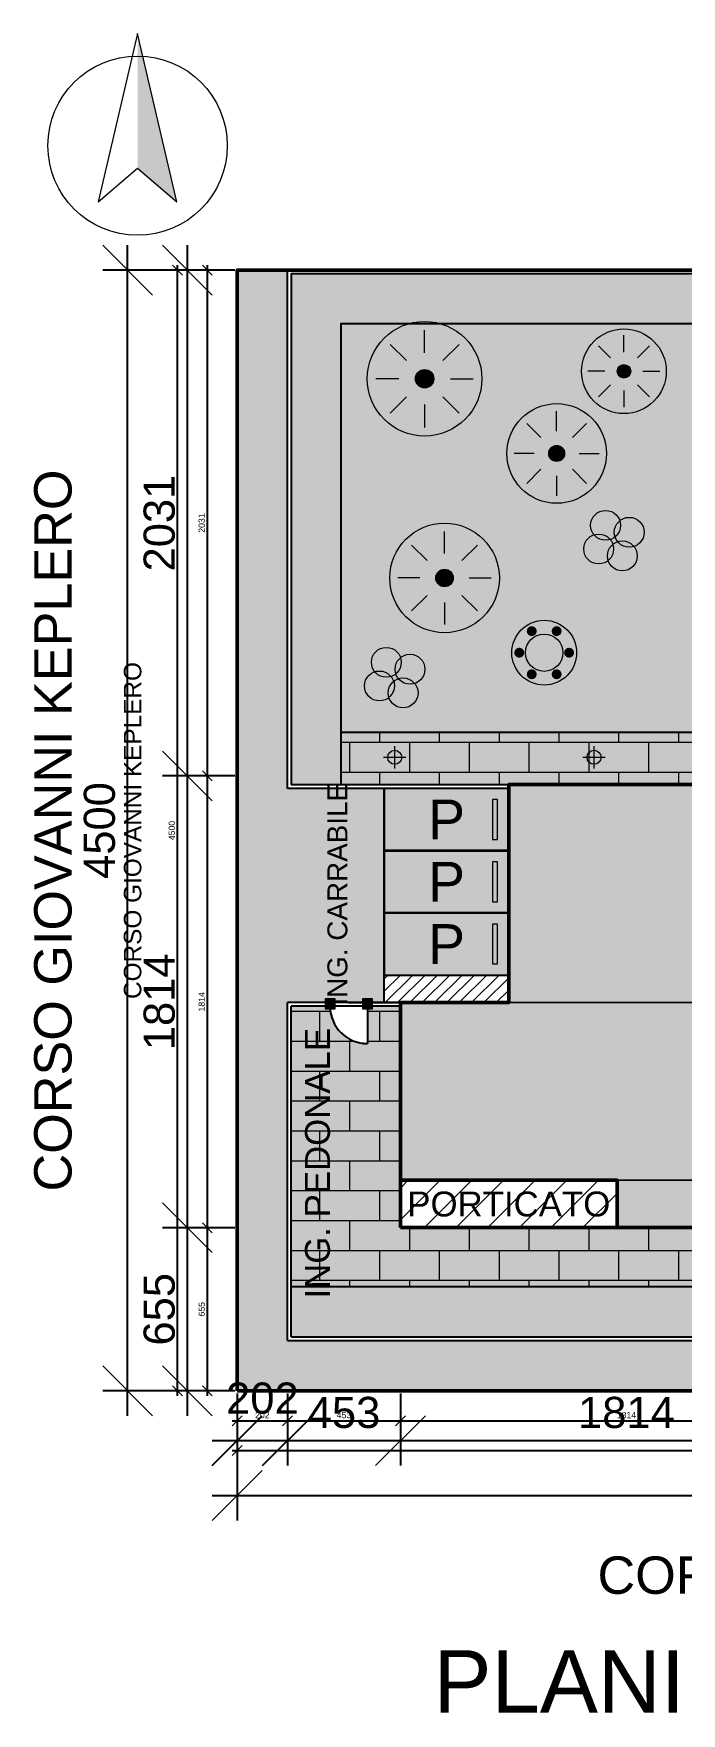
# Model space of a CAD drawing. Header units: millimetres. Extents: x 23 to 299, y 5 to 130.
# Drawn here: x 150.5 to 176.5, y 5.4 to 72.9 of the extents above; entities that cross this region are included whole.
import ezdxf
from ezdxf.enums import TextEntityAlignment as Align

# ---------------------------------------------------------------- set-up
doc = ezdxf.new("R2010")
doc.units = ezdxf.units.MM
doc.layers.get('0').update_dxf_attribs({"lineweight": 25})
for name, color, linetype, lineweight in [('ANNOT_100', 7, 'Continuous', 13), ('ANNOT_500', 7, 'Continuous', 13), ('ARREDO_ESTERNO', 8, 'Continuous', 13), ('EDIFICIO', 7, 'Continuous', 50), ('LOTTO', 3, 'Continuous', 50), ('PAESAGGIO', 3, 'Continuous', 13), ('PARCHEGGI', 7, 'Continuous', 18), ('PERCORSO_PEDONALE', 8, 'Continuous', 13), ('PORTICATO', 4, 'Continuous', 25), ('PORTICATO_RETINO', 4, 'Continuous', 18), ('QUOTE_100', 5, 'Continuous', 13), ('QUOTE_500', 5, 'Continuous', 13), ('TESTI', 7, 'Continuous', 18), ('ZONE_CALCOLO', 6, 'Continuous', 18)]:
    doc.layers.add(name, color=color, linetype=linetype, lineweight=lineweight)
doc.styles.add('ARIAL', font='arial.ttf')
doc.dimstyles.new('Q100', dxfattribs={"dimscale": 100, "dimtxt": 0.0025, "dimasz": 2.5, "dimexe": 0.002, "dimexo": 0.001, "dimgap": 0.001, "dimtad": 1, "dimlfac": 100, "dimtxsty": 'ARIAL', "dimtsz": 0.002, "dimcen": 2.5, "dimdle": 0.002, "dimclrd": 5, "dimclre": 5, "dimclrt": 5, "dimazin": 3, "dimtfac": 1, "dimtmove": 0, "dimatfit": 3, "dimarcsym": 0})
doc.dimstyles.new('Q500', dxfattribs={"dimscale": 500, "dimtxt": 0.0025, "dimasz": 2.5, "dimexe": 0.002, "dimexo": 0.001, "dimgap": 0.001, "dimtad": 1, "dimdec": 0, "dimlfac": 100, "dimtxsty": 'ARIAL', "dimtsz": 0.002, "dimcen": 2.5, "dimdle": 0.002, "dimclrd": 5, "dimclre": 5, "dimclrt": 5, "dimazin": 3, "dimtfac": 1, "dimtmove": 0, "dimatfit": 3, "dimarcsym": 0})

# ---------------------------------------------------------------- blocks, each defined once
blk = doc.blocks.new('*D159')
at = {"layer": 'Defpoints', "color": 0, "transparency": 16777216}
for p in [(158.68, 18.36), (160.7, 18.36), (160.7, 16.36)]:
    blk.add_point(p, dxfattribs=at)
at = {"layer": 'QUOTE_500', "color": 5, "lineweight": -2, "transparency": 16777216}
for p, q in [((158.68, 17.86), (158.68, 15.36)), ((160.7, 17.86), (160.7, 15.36)), ((157.68, 15.36), (159.68, 17.36)), ((159.7, 15.36), (161.7, 17.36)), ((157.68, 16.36), (161.7, 16.36))]:
    blk.add_line(p, q, dxfattribs=at)
at = {"layer": 'QUOTE_500', "color": 5, "transparency": 16777216, "insert": (159.69, 18.06), "char_height": 1.25, "attachment_point": 5, "style": 'ARIAL'}
blk.add_mtext('202', dxfattribs=at)

msp = doc.modelspace()

# ---------------------------------------------------------------- hatches: boundary and pattern name
h = msp.add_hatch(color=8)
h.dxf.hatch_style = 1
h.paths.add_polyline_path([(164.5797, 42.5532), (160.6997, 42.5532), (160.6997, 63.3632), (158.6797, 63.3632), (158.6797, 18.3632), (218.6797, 18.3632), (218.6797, 20.3832), (188.287, 20.3832), (160.6997, 20.3832), (160.6997, 33.9532), (164.5797, 33.9532)])
h = msp.add_hatch()
h.set_pattern_fill('GRASS', scale=0.0084)
h.set_pattern_definition([(90, (98.8297, 16.1932), (-0.1508683, 0.1508683), [0.040005, -0.2617316]), (45, (98.8297, 16.1932), (-0.1508683, 0.1508683), [0.040005, -0.173355]), (135, (98.8297, 16.1932), (-0.1508683, -0.1508683), [0.040005, -0.173355])])
h.paths.add_polyline_path([(160.8497, 42.7032), (162.8497, 42.7032), (162.8497, 61.2132), (216.5297, 61.2132), (216.5297, 22.5332), (188.287, 22.5332), (188.287, 20.5332), (218.5297, 20.5332), (218.5297, 63.2132), (160.8497, 63.2132)])
h = msp.add_hatch(color=92)
h.dxf.hatch_style = 1
h.paths.add_polyline_path([(198.11159, 47.00091), (188.1497, 47.00091), (188.1497, 44.8032), (190.76092, 44.8032), (190.76092, 43.39484), (215.26092, 43.39484), (215.36092, 43.39484), (215.36092, 39.49484), (215.26092, 39.49484), (203.09925, 39.49484), (190.76092, 39.49484), (190.76092, 27.64389), (194.48776, 27.64389), (194.48776, 35.2028), (207.48776, 35.2028), (207.48776, 26.2028), (207.48776, 25.2028), (194.48776, 25.2028), (194.48776, 22.5332), (216.5297, 22.5332), (216.5297, 61.2132), (162.8497, 61.2132), (162.8497, 44.8032), (185.8497, 44.8032), (185.8497, 47.00091), (177.11159, 47.00091), (177.11159, 58.00091), (198.11159, 58.00091)])
h = msp.add_hatch(color=9)
h.dxf.hatch_style = 1
h.paths.add_polyline_path([(165.2297, 26.8132), (165.2297, 33.8032), (163.90682, 33.8032), (163.90682, 32.3032, -0.41421356), (162.40682, 33.8032), (160.8497, 33.8032), (160.8497, 22.5332), (162.14833, 22.5332), (163.14833, 22.5332), (188.287, 22.5332), (190.76092, 22.5332), (194.48776, 22.5332), (194.48776, 27.64389), (190.76092, 27.64389), (190.76092, 39.49484), (190.76092, 43.29484), (190.76092, 44.8032), (188.1497, 44.8032), (188.1497, 47.00091), (185.8497, 47.00091), (185.8497, 44.8032), (162.8497, 44.8032), (162.8497, 42.7032), (169.5797, 42.7032), (182.9697, 42.7032), (182.9697, 33.9532), (182.9697, 24.9132), (173.9297, 24.9132), (165.2297, 24.9132)])
h = msp.add_hatch(color=1)
h.dxf.hatch_style = 1
h.paths.add_polyline_path([(182.9697, 42.7032), (169.5797, 42.7032), (169.5797, 33.9532), (182.9697, 33.9532)])
h.paths.add_polyline_path([(182.9697, 33.9532), (165.2297, 33.9532), (165.2297, 26.8132), (182.9697, 26.8132)])
h.paths.add_polyline_path([(182.9697, 26.8132), (173.9297, 26.8132), (173.9297, 24.9132), (182.9697, 24.9132)])
h = msp.add_hatch(color=8)
h.dxf.hatch_style = 1
h.paths.add_polyline_path([(163.14833, 22.5332), (162.14833, 22.5332), (160.8497, 22.5332), (160.8497, 20.5332), (188.287, 20.5332), (188.287, 22.5332)])
at = {"layer": 'ANNOT_500'}
h = msp.add_hatch(color=7, dxfattribs=at)
h.dxf.hatch_style = 1
h.paths.add_polyline_path([(154.68, 72.86), (154.68, 67.46), (156.255, 66.11)])
at = {"layer": 'PAESAGGIO', "true_color": 0x2e7d32}
h = msp.add_hatch(color=97, dxfattribs=at)
h.dxf.hatch_style = 1
edge = h.paths.add_edge_path()
edge.add_arc((166.2, 59), 2.3, 0, 360)
h = msp.add_hatch(color=97, dxfattribs=at)
h.dxf.hatch_style = 1
edge = h.paths.add_edge_path()
edge.add_arc((174.2, 59.3), 1.7, 0, 360)
at = {"layer": 'PAESAGGIO', "true_color": 0x795548}
h = msp.add_hatch(color=27, dxfattribs=at)
h.dxf.hatch_style = 1
edge = h.paths.add_edge_path()
edge.add_arc((166.2, 59), 0.368, 0, 360)
h = msp.add_hatch(color=27, dxfattribs=at)
h.dxf.hatch_style = 1
edge = h.paths.add_edge_path()
edge.add_arc((174.2, 59.3), 0.272, 0, 360)
at = {"layer": 'PAESAGGIO', "true_color": 0x2e7d32}
h = msp.add_hatch(color=97, dxfattribs=at)
h.dxf.hatch_style = 1
edge = h.paths.add_edge_path()
edge.add_arc((171.5, 56), 2, 0, 360)
at = {"layer": 'PAESAGGIO', "true_color": 0x795548}
h = msp.add_hatch(color=27, dxfattribs=at)
h.dxf.hatch_style = 1
edge = h.paths.add_edge_path()
edge.add_arc((171.5, 56), 0.32, 0, 360)
at = {"layer": 'PAESAGGIO', "true_color": 0x66bb6a}
h = msp.add_hatch(color=93, dxfattribs=at)
h.dxf.hatch_style = 1
edge = h.paths.add_edge_path()
edge.add_arc((173.4644, 53.11431), 0.6, 0, 360)
h = msp.add_hatch(color=93, dxfattribs=at)
h.dxf.hatch_style = 1
edge = h.paths.add_edge_path()
edge.add_arc((174.41431, 52.8356), 0.6, 0, 360)
at = {"layer": 'PAESAGGIO', "true_color": 0x2e7d32}
h = msp.add_hatch(color=97, dxfattribs=at)
h.dxf.hatch_style = 1
edge = h.paths.add_edge_path()
edge.add_arc((167, 51), 2.2, 0, 360)
at = {"layer": 'PAESAGGIO', "true_color": 0x66bb6a}
h = msp.add_hatch(color=93, dxfattribs=at)
h.dxf.hatch_style = 1
edge = h.paths.add_edge_path()
edge.add_arc((173.18569, 52.1644), 0.6, 0, 360)
h = msp.add_hatch(color=93, dxfattribs=at)
h.dxf.hatch_style = 1
edge = h.paths.add_edge_path()
edge.add_arc((174.1356, 51.88569), 0.6, 0, 360)
at = {"layer": 'PAESAGGIO', "true_color": 0x795548}
h = msp.add_hatch(color=27, dxfattribs=at)
h.dxf.hatch_style = 1
edge = h.paths.add_edge_path()
edge.add_arc((167, 51), 0.352, 0, 360)
at = {"layer": 'PAESAGGIO', "true_color": 0xf48fb1}
h = msp.add_hatch(color=231, dxfattribs=at)
h.dxf.hatch_style = 1
edge = h.paths.add_edge_path()
edge.add_arc((171, 48), 1.3, 0, 360)
at = {"layer": 'PAESAGGIO', "true_color": 0xffd54f}
h = msp.add_hatch(color=41, dxfattribs=at)
h.dxf.hatch_style = 1
edge = h.paths.add_edge_path()
edge.add_arc((171, 48), 0.75, 0, 360)
at = {"layer": 'PAESAGGIO', "true_color": 0xffffff}
h = msp.add_hatch(color=7, dxfattribs=at)
h.dxf.hatch_style = 1
edge = h.paths.add_edge_path()
edge.add_arc((170.5, 48.86603), 0.2, 0, 360)
h = msp.add_hatch(color=7, dxfattribs=at)
h.dxf.hatch_style = 1
edge = h.paths.add_edge_path()
edge.add_arc((171.5, 48.86603), 0.2, 0, 360)
at = {"layer": 'PAESAGGIO', "true_color": 0x66bb6a}
h = msp.add_hatch(color=93, dxfattribs=at)
h.dxf.hatch_style = 1
edge = h.paths.add_edge_path()
edge.add_arc((164.6644, 47.61431), 0.6, 0, 360)
h = msp.add_hatch(color=93, dxfattribs=at)
h.dxf.hatch_style = 1
edge = h.paths.add_edge_path()
edge.add_arc((165.61431, 47.3356), 0.6, 0, 360)
at = {"layer": 'PAESAGGIO', "true_color": 0xffffff}
h = msp.add_hatch(color=7, dxfattribs=at)
h.dxf.hatch_style = 1
edge = h.paths.add_edge_path()
edge.add_arc((170, 48), 0.2, 0, 360)
h = msp.add_hatch(color=7, dxfattribs=at)
h.dxf.hatch_style = 1
edge = h.paths.add_edge_path()
edge.add_arc((172, 48), 0.2, 0, 360)
at = {"layer": 'PAESAGGIO', "true_color": 0x66bb6a}
h = msp.add_hatch(color=93, dxfattribs=at)
h.dxf.hatch_style = 1
edge = h.paths.add_edge_path()
edge.add_arc((164.38569, 46.6644), 0.6, 0, 360)
at = {"layer": 'PAESAGGIO', "true_color": 0xffffff}
h = msp.add_hatch(color=7, dxfattribs=at)
h.dxf.hatch_style = 1
edge = h.paths.add_edge_path()
edge.add_arc((170.5, 47.13397), 0.2, 0, 360)
h = msp.add_hatch(color=7, dxfattribs=at)
h.dxf.hatch_style = 1
edge = h.paths.add_edge_path()
edge.add_arc((171.5, 47.13397), 0.2, 0, 360)
at = {"layer": 'PAESAGGIO', "true_color": 0x66bb6a}
h = msp.add_hatch(color=93, dxfattribs=at)
h.dxf.hatch_style = 1
edge = h.paths.add_edge_path()
edge.add_arc((165.3356, 46.38569), 0.6, 0, 360)
at = {"layer": 'PARCHEGGI', "true_color": 0xb0b0b0}
h = msp.add_hatch(color=253, dxfattribs=at)
h.dxf.hatch_style = 1
h.paths.add_polyline_path([(164.58, 40.05), (169.58, 40.05), (169.58, 42.55), (164.58, 42.55)])
at = {"layer": 'PARCHEGGI', "true_color": 0x3c3c3c}
h = msp.add_hatch(color=250, dxfattribs=at)
h.dxf.hatch_style = 1
h.paths.add_polyline_path([(168.93, 40.5), (169.13, 40.5), (169.13, 42.1), (168.93, 42.1)])
at = {"layer": 'PARCHEGGI', "true_color": 0xb0b0b0}
h = msp.add_hatch(color=253, dxfattribs=at)
h.dxf.hatch_style = 1
h.paths.add_polyline_path([(164.58, 37.55), (169.58, 37.55), (169.58, 40.05), (164.58, 40.05)])
at = {"layer": 'PARCHEGGI', "true_color": 0x000000}
h = msp.add_hatch(color=18, dxfattribs=at)
h.dxf.hatch_style = 1
h.paths.add_polyline_path([(158.7, 37.4), (160.5, 38.3), (158.7, 39.2)])
at = {"layer": 'PARCHEGGI', "true_color": 0x3c3c3c}
h = msp.add_hatch(color=250, dxfattribs=at)
h.dxf.hatch_style = 1
h.paths.add_polyline_path([(168.93, 38), (169.13, 38), (169.13, 39.6), (168.93, 39.6)])
at = {"layer": 'PARCHEGGI', "true_color": 0xb0b0b0}
h = msp.add_hatch(color=253, dxfattribs=at)
h.dxf.hatch_style = 1
h.paths.add_polyline_path([(164.58, 35.05), (169.58, 35.05), (169.58, 37.55), (164.58, 37.55)])
at = {"layer": 'PARCHEGGI', "true_color": 0x3c3c3c}
h = msp.add_hatch(color=250, dxfattribs=at)
h.dxf.hatch_style = 1
h.paths.add_polyline_path([(168.93, 35.5), (169.13, 35.5), (169.13, 37.1), (168.93, 37.1)])
at = {"layer": 'PARCHEGGI'}
h = msp.add_hatch(dxfattribs=at)
h.set_pattern_fill('RISPETTO')
h.set_pattern_definition([(45, (0, 0), (-0.247485, 0.247485), [])])
h.paths.add_polyline_path([(164.58, 33.95), (169.58, 33.95), (169.58, 35.05), (164.58, 35.05)])
at = {"layer": 'PARCHEGGI', "true_color": 0x000000}
h = msp.add_hatch(color=18, dxfattribs=at)
h.dxf.hatch_style = 1
h.paths.add_polyline_path([(158.7, 32.2), (160.5, 33.1), (158.7, 34)])
at = {"layer": 'PARCHEGGI', "true_color": 0x3c3c3c}
h = msp.add_hatch(color=250, dxfattribs=at)
h.dxf.hatch_style = 1
h.paths.add_polyline_path([(162.21, 33.7), (162.61, 33.7), (162.61, 34.1), (162.21, 34.1)])
h = msp.add_hatch(color=250, dxfattribs=at)
h.dxf.hatch_style = 1
h.paths.add_polyline_path([(163.71, 33.7), (164.11, 33.7), (164.11, 34.1), (163.71, 34.1)])
at = {"layer": 'PERCORSO_PEDONALE'}
h = msp.add_hatch(dxfattribs=at)
h.set_pattern_fill('LASTRE_PEDONALI', color=8)
h.set_pattern_definition([(0, (0, 0), (0, 1.2), []), (90, (0, 0), (-2.4, 0), [1.2, -1.2]), (90, (1.2, 1.2), (-2.4, 0), [1.2, -1.2])])
h.paths.add_polyline_path([(165.2297, 26.8132), (165.2297, 33.8032), (163.90682, 33.8032), (163.90682, 32.3032), (163.60452, 32.33368), (163.32296, 32.42108), (163.06816, 32.55938), (162.84616, 32.74254), (162.663, 32.96454), (162.5247, 33.21934), (162.4373, 33.5009), (162.40682, 33.8032), (160.8497, 33.8032), (160.8497, 22.5332), (162.14833, 22.5332), (163.14833, 22.5332), (188.287, 22.5332), (190.76092, 22.5332), (194.48776, 22.5332), (194.48776, 27.64389), (190.76092, 27.64389), (190.76092, 39.49484), (190.76092, 43.29484), (190.76092, 44.8032), (188.1497, 44.8032), (188.1497, 47.00091), (185.8497, 47.00091), (185.8497, 44.8032), (162.8497, 44.8032), (162.8497, 42.7032), (169.5797, 42.7032), (182.9697, 42.7032), (182.9697, 33.9532), (182.9697, 24.9132), (173.9297, 24.9132), (165.2297, 24.9132), (165.2297, 26.8132)])
at = {"layer": 'PORTICATO_RETINO'}
h = msp.add_hatch(dxfattribs=at)
h.set_pattern_fill('PORTICATO_RETINO', color=4)
h.set_pattern_definition([(45, (0, 0), (-0.63639, 0.63639), [])])
h.paths.add_polyline_path([(165.2297, 24.9132), (173.9297, 24.9132), (173.9297, 26.8132), (165.2297, 26.8132)])

# ---------------------------------------------------------------- linework, layer by layer
for p, q in [((160.6997, 42.5532), (160.6997, 63.3632)), ((160.6997, 63.3632), (218.6797, 63.3632)), ((162.8497, 42.7032), (162.8497, 44.8032)), ((162.8497, 44.8032), (185.8497, 44.8032)), ((169.5797, 42.5532), (160.6997, 42.5532)), ((162.8497, 42.7032), (169.5797, 42.7032)), ((169.5797, 42.5532), (164.5797, 42.5532)), ((164.5797, 33.9532), (164.5797, 42.5532)), ((164.5797, 42.5532), (164.5797, 40.0532)), ((164.5797, 40.0532), (169.46335, 40.0532)), ((169.5797, 40.0532), (164.5797, 40.0532)), ((164.5797, 40.0532), (164.5797, 37.5532)), ((169.46335, 40.0532), (169.5797, 40.0532)), ((164.5797, 37.5532), (169.5797, 37.5532)), ((164.5797, 37.5532), (164.5797, 35.0532)), ((164.5797, 35.0532), (169.5797, 35.0532)), ((160.6997, 20.3832), (160.6997, 33.9532)), ((165.2297, 33.9532), (160.6997, 33.9532)), ((160.8497, 20.5332), (160.8497, 33.8032)), ((165.2297, 33.8032), (160.8497, 33.8032)), ((162.40682, 33.8032), (162.40682, 33.9532)), ((163.14833, 33.9532), (164.67676, 33.9532)), ((163.14833, 33.9532), (164.64833, 33.9532)), ((164.64833, 33.8032), (163.14833, 33.8032)), ((163.90682, 33.9532), (163.90682, 33.8032)), ((163.90682, 33.8032), (163.90682, 32.3032)), ((169.5797, 33.9532), (164.5797, 33.9532)), ((164.67676, 33.9532), (165.2297, 33.9532)), ((162.14833, 22.5332), (160.8497, 22.5332)), ((163.14833, 22.5332), (162.14833, 22.5332)), ((188.287, 22.5332), (163.14833, 22.5332)), ((160.6997, 20.3832), (188.287, 20.3832)), ((160.8497, 20.5332), (188.287, 20.5332))]:
    msp.add_line(p, q)
msp.add_lwpolyline([(190.76092, 22.5332), (188.287, 22.5332), (188.287, 20.5332), (218.5297, 20.5332), (218.5297, 63.2132), (160.8497, 63.2132), (160.8497, 42.7032), (162.8497, 42.7032), (162.8497, 61.2132), (216.5297, 61.2132), (216.5297, 22.5332), (188.287, 22.5332)])
msp.add_arc((163.90682, 33.8032), 1.5, 180, 270)
at = {"layer": 'ANNOT_500'}
msp.add_lwpolyline([(154.68, 72.86), (153.105, 66.11), (154.68, 67.46), (156.255, 66.11)], close=True, dxfattribs=at)
msp.add_circle((154.68, 68.36), 3.6, dxfattribs=at)
at = {"layer": 'ARREDO_ESTERNO', "color": 30}
for p, q in [((165, 43.35), (165, 44.25)), ((173, 43.35), (173, 44.25)), ((164.55, 43.8), (165.45, 43.8)), ((172.55, 43.8), (173.45, 43.8))]:
    msp.add_line(p, q, dxfattribs=at)
for centre in [(165, 43.8), (173, 43.8)]:
    msp.add_circle(centre, 0.28, dxfattribs=at)
at = {"layer": 'EDIFICIO'}
msp.add_lwpolyline([(173.9297, 24.9132), (182.9697, 24.9132), (182.9697, 42.7032), (169.5797, 42.7032), (169.5797, 33.9532), (165.2297, 33.9532), (165.2297, 26.8132), (173.9297, 26.8132)], close=True, dxfattribs=at)
at = {"layer": 'LOTTO'}
msp.add_lwpolyline([(158.6797, 18.3632), (218.6797, 18.3632), (218.6797, 63.3632), (158.6797, 63.3632)], close=True, dxfattribs=at)
at = {"layer": 'PAESAGGIO', "color": 3}
for p, q in [((166.2, 60.035), (166.2, 60.955)), ((174.2, 60.065), (174.2, 60.745)), ((165.46814, 59.73186), (164.81761, 60.38239)), ((166.93186, 59.73186), (167.58239, 60.38239)), ((173.65906, 59.84094), (173.17823, 60.32177)), ((174.74094, 59.84094), (175.22177, 60.32177)), ((165.165, 59), (164.245, 59)), ((167.235, 59), (168.155, 59)), ((173.435, 59.3), (172.755, 59.3)), ((173.65906, 58.75906), (173.17823, 58.27823)), ((174.74094, 58.75906), (175.22177, 58.27823)), ((174.965, 59.3), (175.645, 59.3)), ((165.46814, 58.26814), (164.81761, 57.61761)), ((166.93186, 58.26814), (167.58239, 57.61761)), ((174.2, 58.535), (174.2, 57.855)), ((166.2, 57.965), (166.2, 57.045)), ((171.5, 56.9), (171.5, 57.7)), ((170.8636, 56.6364), (170.29792, 57.20208)), ((172.1364, 56.6364), (172.70208, 57.20208)), ((170.6, 56), (169.8, 56)), ((172.4, 56), (173.2, 56)), ((170.8636, 55.3636), (170.29792, 54.79792)), ((172.1364, 55.3636), (172.70208, 54.79792)), ((171.5, 55.1), (171.5, 54.3)), ((167, 51.99), (167, 52.87)), ((166.29996, 51.70004), (165.67771, 52.32229)), ((167.70004, 51.70004), (168.32229, 52.32229)), ((166.01, 51), (165.13, 51)), ((167.99, 51), (168.87, 51)), ((166.29996, 50.29996), (165.67771, 49.67771)), ((167, 50.01), (167, 49.13)), ((167.70004, 50.29996), (168.32229, 49.67771))]:
    msp.add_line(p, q, dxfattribs=at)
for centre, radius in [((166.2, 59), 2.3), ((174.2, 59.3), 1.7), ((171.5, 56), 2), ((173.4644, 53.11431), 0.6), ((174.41431, 52.8356), 0.6), ((167, 51), 2.2), ((173.18569, 52.1644), 0.6), ((174.1356, 51.88569), 0.6), ((164.6644, 47.61431), 0.6), ((165.61431, 47.3356), 0.6), ((164.38569, 46.6644), 0.6), ((165.3356, 46.38569), 0.6)]:
    msp.add_circle(centre, radius, dxfattribs=at)
at = {"layer": 'PAESAGGIO', "color": 30}
for centre, radius in [((166.2, 59), 0.368), ((174.2, 59.3), 0.272), ((171.5, 56), 0.32), ((167, 51), 0.352), ((171, 48), 0.75)]:
    msp.add_circle(centre, radius, dxfattribs=at)
at = {"layer": 'PAESAGGIO', "color": 6}
msp.add_circle((171, 48), 1.3, dxfattribs=at)
at = {"layer": 'PARCHEGGI', "color": 7, "lineweight": 25}
for points in [[(164.58, 40.05), (169.58, 40.05), (169.58, 42.55), (164.58, 42.55)], [(164.58, 37.55), (169.58, 37.55), (169.58, 40.05), (164.58, 40.05)], [(164.58, 35.05), (169.58, 35.05), (169.58, 37.55), (164.58, 37.55)]]:
    msp.add_lwpolyline(points, close=True, dxfattribs=at)
at = {"layer": 'PARCHEGGI', "color": 7}
for points in [[(168.93, 40.5), (169.13, 40.5), (169.13, 42.1), (168.93, 42.1)], [(168.93, 38), (169.13, 38), (169.13, 39.6), (168.93, 39.6)], [(168.93, 35.5), (169.13, 35.5), (169.13, 37.1), (168.93, 37.1)], [(162.21, 33.7), (162.61, 33.7), (162.61, 34.1), (162.21, 34.1)], [(163.71, 33.7), (164.11, 33.7), (164.11, 34.1), (163.71, 34.1)]]:
    msp.add_lwpolyline(points, close=True, dxfattribs=at)
at = {"layer": 'PARCHEGGI', "color": 7, "lineweight": 18}
msp.add_lwpolyline([(164.58, 33.95), (169.58, 33.95), (169.58, 35.05), (164.58, 35.05)], close=True, dxfattribs=at)
at = {"layer": 'PERCORSO_PEDONALE', "color": 8, "lineweight": 18}
for points in [[(185.8497, 44.8032), (162.8497, 44.8032), (162.8497, 42.7032), (169.5797, 42.7032), (182.9697, 42.7032)], [(182.9697, 24.9132), (173.9297, 24.9132), (165.2297, 24.9132), (165.2297, 26.8132), (165.2297, 26.8132), (165.2297, 33.8032), (163.90682, 33.8032), (163.90682, 32.3032), (163.60452, 32.33368), (163.32296, 32.42108), (163.06816, 32.55938), (162.84616, 32.74254), (162.663, 32.96454), (162.5247, 33.21934), (162.4373, 33.5009), (162.40682, 33.8032), (160.8497, 33.8032), (160.8497, 22.5332), (162.14833, 22.5332), (163.14833, 22.5332), (188.287, 22.5332)]]:
    msp.add_lwpolyline(points, dxfattribs=at)
at = {"layer": 'PORTICATO'}
msp.add_lwpolyline([(165.2297, 24.9132), (173.9297, 24.9132), (173.9297, 26.8132), (165.2297, 26.8132)], close=True, dxfattribs=at)
at = {"layer": 'PORTICATO_RETINO', "color": 4, "lineweight": 50}
msp.add_lwpolyline([(165.2297, 24.9132), (173.9297, 24.9132), (173.9297, 26.8132), (165.2297, 26.8132)], close=True, dxfattribs=at)
at = {"layer": 'ZONE_CALCOLO'}
for points in [[(169.5797, 33.9532), (182.9697, 33.9532), (182.9697, 42.7032), (169.5797, 42.7032)], [(165.2297, 26.8132), (182.9697, 26.8132), (182.9697, 33.9532), (165.2297, 33.9532)], [(173.9297, 24.9132), (182.9697, 24.9132), (182.9697, 26.8132), (173.9297, 26.8132)]]:
    msp.add_lwpolyline(points, close=True, dxfattribs=at)

# ---------------------------------------------------------------- texts
at = {"layer": 'ANNOT_100', "style": 'ARIAL'}
msp.add_text('CORSO GIOVANNI KEPLERO', height=0.7, rotation=90, dxfattribs=at).set_placement((154.48, 40.86), align=Align.MIDDLE_CENTER)
at = {"layer": 'ANNOT_500', "style": 'ARIAL'}
msp.add_text('CORSO GIOVANNI KEPLERO', height=1.5, rotation=90, dxfattribs=at).set_placement((151.28, 40.86), align=Align.MIDDLE_CENTER)
for s, height, p in [('CORSO NICCOLÒ COPERNICO', 1.5, (188.68, 10.96)), ('PLANIMETRIA - scala 1:500', 2.5, (188.6797, 6.6932))]:
    msp.add_text(s, height=height, dxfattribs=at).set_placement(p, align=Align.MIDDLE_CENTER)
at = {"layer": 'PARCHEGGI', "style": 'ARIAL'}
for s, height, p in [('ING. CARRABILE', 0.8, (162.7, 38.3)), ('ING. PEDONALE', 1, (161.9, 27.5))]:
    msp.add_text(s, height=height, rotation=90, dxfattribs=at).set_placement(p, align=Align.MIDDLE_CENTER)
for p in [(167.08, 41.3), (167.08, 38.8), (167.08, 36.3)]:
    msp.add_text('P', height=1.6, dxfattribs=at).set_placement(p, align=Align.MIDDLE_CENTER)
at = {"layer": 'TESTI', "style": 'ARIAL'}
msp.add_text('PORTICATO', height=1, dxfattribs=at).set_placement((169.5797, 25.8632), align=Align.MIDDLE_CENTER)

# ---------------------------------------------------------------- dimensions: what is measured, and where the dimension line sits
at = {"layer": 'QUOTE_100'}
for base, p1, p2 in [((156.28, 18.36), (158.68, 18.36), (158.68, 63.36)), ((157.48, 43.05), (158.68, 43.05), (158.68, 63.36)), ((157.48, 24.91), (158.68, 24.91), (158.68, 43.05)), ((157.48, 18.36), (158.68, 18.36), (158.68, 24.91))]:
    msp.add_linear_dim(base=base, p1=p1, p2=p2, angle=90, dimstyle='Q100', dxfattribs=at).render()
for base, p1, p2 in [((158.68, 17.16), (158.68, 18.36), (160.7, 18.36)), ((158.68, 15.96), (158.68, 18.36), (218.68, 18.36)), ((160.7, 17.16), (160.7, 18.36), (165.23, 18.36)), ((165.23, 17.16), (165.23, 18.36), (183.37, 18.36))]:
    msp.add_linear_dim(base=base, p1=p1, p2=p2, dimstyle='Q100', dxfattribs=at).render()
at = {"layer": 'QUOTE_500'}
for base, p1, p2 in [((154.28, 18.36), (158.68, 18.36), (158.68, 63.36)), ((156.68, 43.05), (158.68, 43.05), (158.68, 63.36)), ((156.68, 24.91), (158.68, 24.91), (158.68, 43.05)), ((156.68, 18.36), (158.68, 18.36), (158.68, 24.91))]:
    msp.add_linear_dim(base=base, p1=p1, p2=p2, angle=90, dimstyle='Q500', dxfattribs=at).render()
dim = msp.add_linear_dim(base=(160.7, 16.36), p1=(158.68, 18.36), p2=(160.7, 18.36), dimstyle='Q500', override={"dimtmove": 2}, dxfattribs=at)
dim.commit()
dim.dimension.update_dxf_attribs({"geometry": '*D159', "text_midpoint": (159.69, 18.06), "dimtype": 160})
for base, p1, p2 in [((158.68, 14.16), (158.68, 18.36), (218.68, 18.36)), ((160.7, 16.36), (160.7, 18.36), (165.23, 18.36)), ((165.23, 16.36), (165.23, 18.36), (183.37, 18.36))]:
    msp.add_linear_dim(base=base, p1=p1, p2=p2, dimstyle='Q500', dxfattribs=at).render()

doc.saveas('drawing.dxf')
